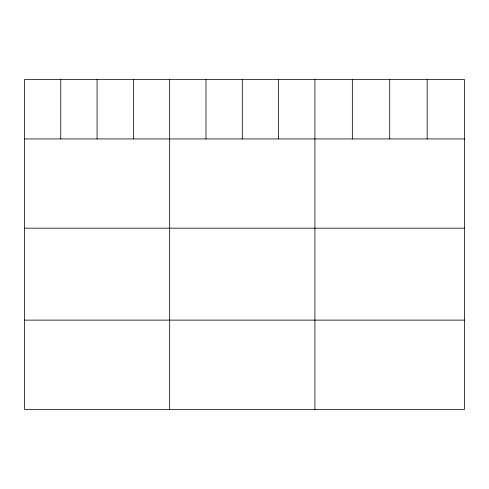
<?xml version="1.0" encoding="UTF-8"?>
<svg xmlns="http://www.w3.org/2000/svg" width="489" height="489" viewBox="0 0 489 489"><rect width="100%" height="100%" fill="white"/><g stroke="black" fill="none" stroke-linecap="round" stroke-linejoin="round"><path stroke-width="0.73" d="M464.55 138.943L464.55 409.366L24.45 409.366L24.45 79.634L464.55 79.634L464.55 138.943L24.45 138.943M24.45 228.186L464.55 228.186M24.45 320.13L464.55 320.13M427.141 79.634L427.141 138.943M389.733 79.634L389.733 138.943M352.324 79.634L352.324 138.943M314.916 79.634L314.916 409.366M278.608 79.634L278.608 138.943M242.299 79.634L242.299 138.943M205.991 79.634L205.991 138.943M169.683 79.634L169.683 409.366M133.375 79.634L133.375 138.943M97.067 79.634L97.067 138.943M60.758 79.634L60.758 138.943"/></g></svg>
